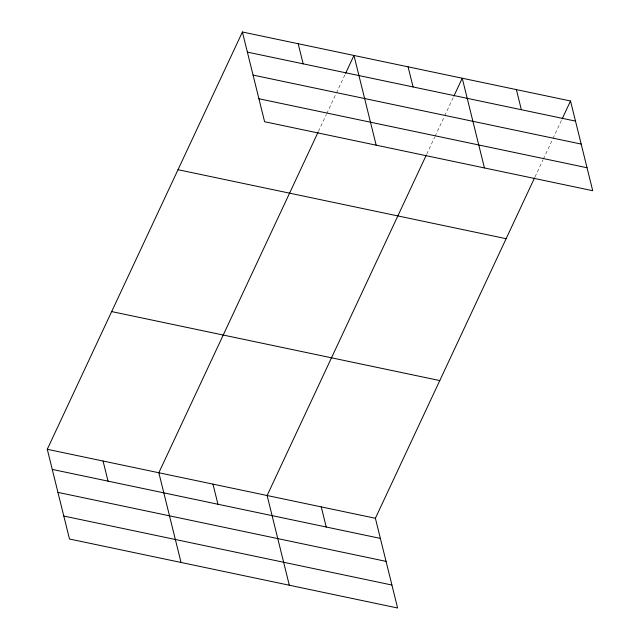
<?xml version="1.0" encoding="UTF-8"?>
<svg xmlns="http://www.w3.org/2000/svg" width="640" height="640" viewBox="0 0 640 640"><rect width="100%" height="100%" fill="white"/><g stroke="black" fill="none" stroke-linecap="round" stroke-linejoin="round"><path stroke-width="0.48" stroke-dasharray="3.2 2.4" d="M318.424 131.464L326.368 114.472M326.784 113.576L335.984 93.904M336.4 93.016L345.184 74.232M426.704 154.232L434.648 137.24M435.064 136.344L444.264 116.672M444.68 115.776L453.464 97M534.976 177L542.92 160.008M543.344 159.112L552.544 139.44M552.96 138.544L561.736 119.768"/><path stroke-width="0.96" d="M534.56 177.888L375.392 518.28L397.6 608L69.48 539.008L47.28 449.296L242.4 32L570.52 100.992L592.72 190.704L264.608 121.72L242.4 32M318 132.36L158.84 472.752L181.04 562.464M345.6 73.344L353.96 55.456L376.168 145.176M426.28 155.12L267.12 495.512L289.32 585.232M453.88 96.104L462.24 78.224L484.44 167.944M562.16 118.872L570.52 100.992M247.384 52.112L575.496 121.104M253.064 75.088L581.184 144.072M258.92 98.752L587.04 167.736M178.008 169.704L506.128 238.696M111.672 311.584L439.784 380.576M47.28 449.296L375.392 518.28M52.256 469.408L380.376 538.4M57.936 492.376L386.056 561.368M63.792 516.04L391.912 585.032M516.384 89.608L521.36 109.72M408.104 66.84L413.08 86.952M298.184 43.728L303.16 63.84M321.256 506.896L326.232 527.016M212.976 484.136L217.952 504.248M103.056 461.024L108.032 481.136"/></g></svg>
